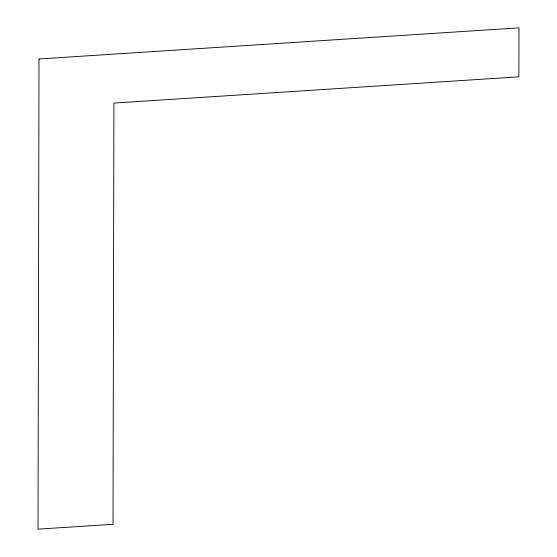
<?xml version="1.0" encoding="UTF-8"?>
<svg xmlns="http://www.w3.org/2000/svg" width="557" height="557" viewBox="0 0 557 557"><rect width="100%" height="100%" fill="white"/><g stroke="black" fill="none" stroke-linecap="round" stroke-linejoin="round"><path stroke-width="0.84" d="M38.997 58.972L38.029 529.15L113.029 524.29L113.893 103.087L518.866 76.824L518.971 27.85L38.997 58.972"/></g></svg>
